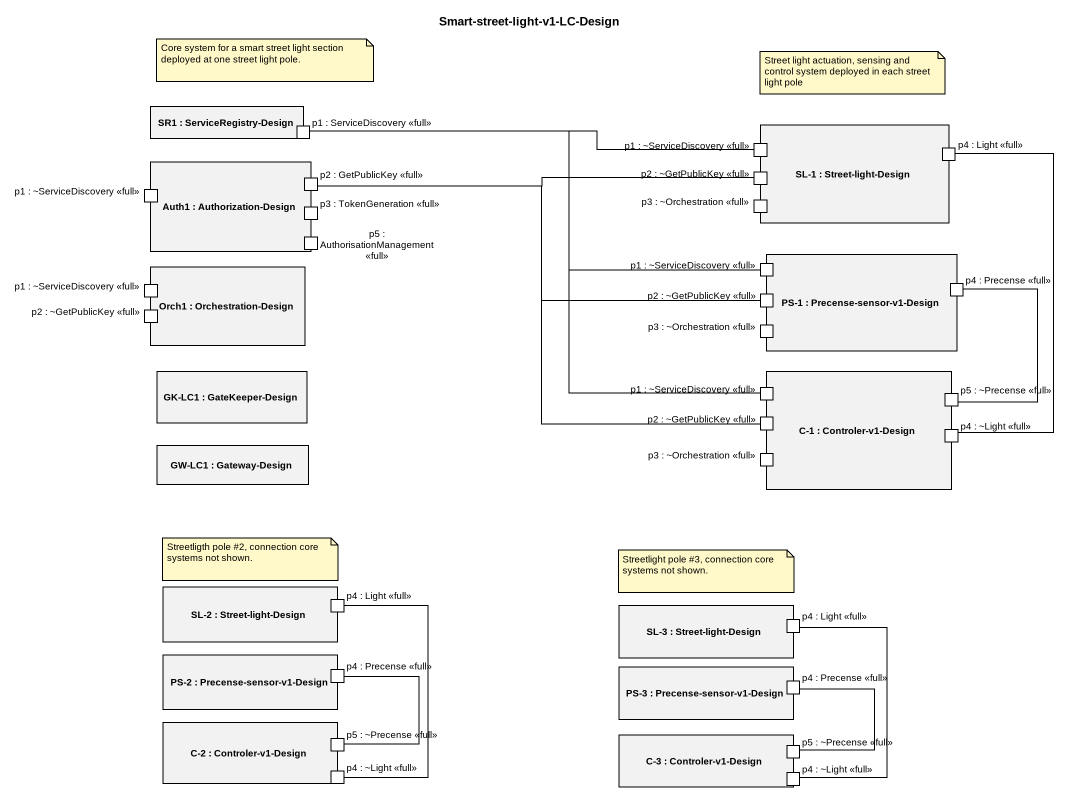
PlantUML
@startuml
title Smart-street-light-v1-LC-Design
rectangle "SR1 : ServiceRegistry-Design" as SR1 {
  port "p1 : ServiceDiscovery <<full>>" as p1_ServiceDiscovery_full
}
rectangle "SL-1 : Street-light-Design" as SL_1 {
  port "p1 : ~ServiceDiscovery <<full>>" as p1_ServiceDiscovery_full_2
  port "p2 : ~GetPublicKey <<full>>" as p2_GetPublicKey_full_2
  port "p4 : Light <<full>>" as p4_Light_full
  port "p3 : ~Orchestration <<full>>" as p3_Orchestration_full
}
rectangle "Auth1 : Authorization-Design" as Auth1 {
  port "p2 : GetPublicKey <<full>>" as p2_GetPublicKey_full
  port "p1 : ~ServiceDiscovery <<full>>" as p1_ServiceDiscovery_full_3
  port "p3 : TokenGeneration <<full>>" as p3_TokenGeneration_full
  port "p5 : AuthorisationManagement <<full>>" as p5_AuthorisationManagement
}
rectangle "PS-1 : Precense-sensor-v1-Design" as PS_1 {
  port "p1 : ~ServiceDiscovery <<full>>" as p1_ServiceDiscovery_full_5
  port "p2 : ~GetPublicKey <<full>>" as p2_GetPublicKey_full_3
  port "p4 : Precense <<full>>" as p4_Precense_full
  port "p3 : ~Orchestration <<full>>" as p3_Orchestration_full_2
}
rectangle "Orch1 : Orchestration-Design" as Orch1 {
  port "p1 : ~ServiceDiscovery <<full>>" as p1_ServiceDiscovery_full_4
  port "p2 : ~GetPublicKey <<full>>" as p2_GetPublicKey_full_4
}
rectangle "GK-LC1 : GateKeeper-Design" as GK_LC1
rectangle "C-1 : Controler-v1-Design" as C_1 {
  port "p1 : ~ServiceDiscovery <<full>>" as p1_ServiceDiscovery_full_6
  port "p2 : ~GetPublicKey <<full>>" as p2_GetPublicKey_full_5
  port "p5 : ~Precense <<full>>" as p5_Precense_full
  port "p3 : ~Orchestration <<full>>" as p3_Orchestration_full_3
  port "p4 : ~Light <<full>>" as p4_Light_full_2
}
rectangle "GW-LC1 : Gateway-Design" as GW_LC1
rectangle "SL-2 : Street-light-Design" as SL_2 {
  port "p4 : Light <<full>>" as p4_Light_full_3
}
rectangle "SL-3 : Street-light-Design" as SL_3 {
  port "p4 : Light <<full>>" as p4_Light_full_4
}
rectangle "PS-2 : Precense-sensor-v1-Design" as PS_2 {
  port "p4 : Precense <<full>>" as p4_Precense_full_2
}
rectangle "PS-3 : Precense-sensor-v1-Design" as PS_3 {
  port "p4 : Precense <<full>>" as p4_Precense_full_3
}
rectangle "C-2 : Controler-v1-Design" as C_2 {
  port "p4 : ~Light <<full>>" as p4_Light_full_5
  port "p5 : ~Precense <<full>>" as p5_Precense_full_2
}
rectangle "C-3 : Controler-v1-Design" as C_3 {
  port "p4 : ~Light <<full>>" as p4_Light_full_6
  port "p5 : ~Precense <<full>>" as p5_Precense_full_3
}
p1_ServiceDiscovery_full_2 -left- p1_ServiceDiscovery_full
p2_GetPublicKey_full_2 -left- p2_GetPublicKey_full
p4_Light_full -- p4_Light_full_2
p1_ServiceDiscovery_full_5 -left- p1_ServiceDiscovery_full
p2_GetPublicKey_full_3 -left- p2_GetPublicKey_full
p4_Precense_full -- p5_Precense_full
p1_ServiceDiscovery_full_6 -left- p1_ServiceDiscovery_full
p2_GetPublicKey_full_5 -left- p2_GetPublicKey_full
p4_Light_full_3 -- p4_Light_full_5
p4_Light_full_4 -- p4_Light_full_6
p4_Precense_full_2 -- p5_Precense_full_2
p4_Precense_full_3 -- p5_Precense_full_3
note as N1
  Core system for a smart street light section deployed at one street light pole.
end note
note as N2
  Street light actuation, sensing and control system deployed in each street light pole
end note
note as N3
  Streetligth pole #2, connection core systems not shown.
end note
note as N4
  Streetlight pole #3, connection core systems not shown.
end note
@enduml
